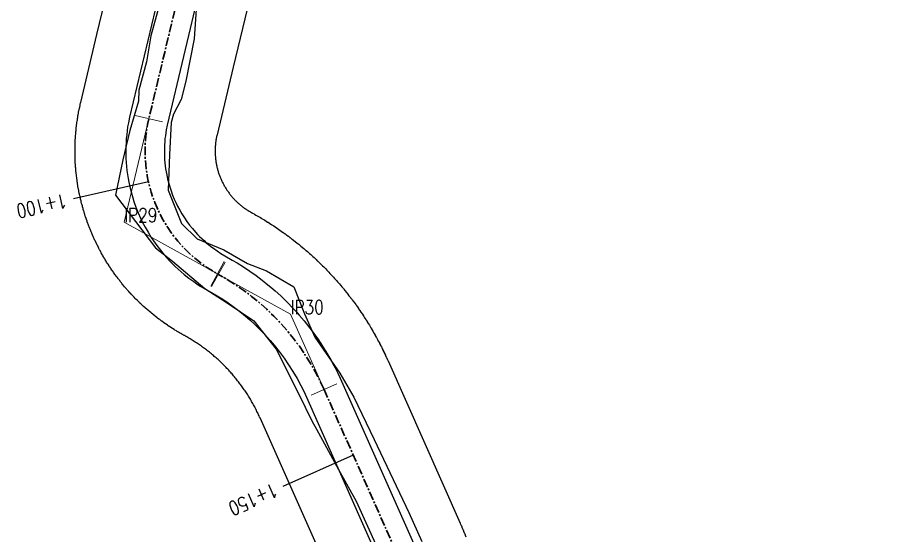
# Model space of a CAD drawing. Extents: x 337736 to 342002, y 3067251 to 3069533.
# Drawn here: x 338850.1 to 338976.8, y 3068492.3 to 3068566.2 of the extents above; entities that cross this region are included whole.
import ezdxf
from ezdxf.enums import TextEntityAlignment as Align

# ---------------------------------------------------------------- set-up
doc = ezdxf.new("R2010")
doc.units = 0
doc.header["$MEASUREMENT"] = 0
doc.linetypes.add('Center', pattern=[2, 1.25, -0.25, 0.25, -0.25])
for name, color, linetype, lineweight in [('BEC', 3, 'Continuous', 13), ('BES', 3, 'Continuous', 13), ('Chainage', 7, 'Continuous', 25), ('IP_Line', 150, 'Continuous', 9), ('RC', 9, 'Center', 30), ('Road Width', 6, 'Continuous', 25)]:
    doc.layers.add(name, color=color, linetype=linetype, lineweight=lineweight)
for name, color, linetype in [('IPName', 7, 'Continuous'), ('Right of Way', 4, 'Continuous'), ('RoadEdge', 51, 'Continuous')]:
    doc.layers.add(name, color=color, linetype=linetype)
doc.styles.get("Standard").update_dxf_attribs({"font": 'simplex.shx'})

msp = doc.modelspace()

# ---------------------------------------------------------------- linework, layer by layer
at = {"layer": 'BEC'}
for points in [[(338870.79, 3068551.34), (338866.89, 3068552.26)], [(338879.6, 3068531.41), (338877.66, 3068527.91)], [(338879.74, 3068531.33), (338877.8, 3068527.83)], [(338895.67, 3068513.96), (338892.01, 3068512.34)]]:
    msp.add_lwpolyline(points, dxfattribs=at)
at = {"layer": 'BES'}
for points in [[(338870.79, 3068551.34), (338866.89, 3068552.26)], [(338879.6, 3068531.41), (338877.66, 3068527.91)], [(338879.74, 3068531.33), (338877.8, 3068527.83)], [(338895.67, 3068513.96), (338892.01, 3068512.34)]]:
    msp.add_lwpolyline(points, dxfattribs=at)
at = {"layer": 'Chainage'}
for p, q in [((338868.79, 3068542.77), (338858.06, 3068540.35)), ((338898.01, 3068503.78), (338887.95, 3068499.31))]:
    msp.add_line(p, q, dxfattribs=at)
at = {"layer": 'IP_Line'}
for points in [[(338868.84, 3068551.8), (338865.32, 3068537.01), (338878.63, 3068529.66)], [(338878.77, 3068529.58), (338889.07, 3068523.9), (338893.84, 3068513.15)]]:
    msp.add_lwpolyline(points, dxfattribs=at)
at = {"layer": 'RC', "linetype": 'Center'}
msp.add_lwpolyline([(338873.46, 3068571.19), (338868.84, 3068551.8), (338868.84, 3068551.8, 0.336985), (338878.63, 3068529.66), (338878.63, 3068529.66), (338878.77, 3068529.58), (338878.77, 3068529.58, -0.163508), (338893.84, 3068513.15), (338893.84, 3068513.15), (338904.13, 3068490), (338904.13, 3068490, -0.160816), (338906.92, 3068461.92), (338906.92, 3068461.92), (338906.45, 3068459.81), (338906.45, 3068459.81, 0.440397), (338923.36, 3068435.62), (338923.36, 3068435.62), (338937.67, 3068433.73), (338937.67, 3068433.73, 0.029938), (338952, 3068432.71), (338952, 3068432.71), (338981.4, 3068432.37)], format="xyb", dxfattribs=at)
at = {"layer": 'Right of Way'}
for points in [[(338894.98, 3068485.95), (338884.71, 3068509.08), (338884.65, 3068509.21), (338884.57, 3068509.38), (338884.5, 3068509.54), (338884.42, 3068509.7), (338884.34, 3068509.86), (338884.27, 3068510.02), (338884.19, 3068510.18), (338884.1, 3068510.34), (338884.02, 3068510.5), (338883.94, 3068510.66), (338883.86, 3068510.82), (338883.77, 3068510.97), (338883.68, 3068511.13), (338883.6, 3068511.28), (338883.51, 3068511.44), (338883.42, 3068511.59), (338883.33, 3068511.75), (338883.23, 3068511.9), (338883.14, 3068512.05), (338883.05, 3068512.2), (338882.95, 3068512.36), (338882.86, 3068512.51), (338882.76, 3068512.66), (338882.66, 3068512.8), (338882.56, 3068512.95), (338882.46, 3068513.1), (338882.36, 3068513.25), (338882.26, 3068513.39), (338882.15, 3068513.54), (338882.05, 3068513.68), (338881.94, 3068513.83), (338881.83, 3068513.97), (338881.73, 3068514.11), (338881.62, 3068514.25), (338881.51, 3068514.39), (338881.4, 3068514.53), (338881.28, 3068514.67), (338881.17, 3068514.81), (338881.06, 3068514.95), (338880.94, 3068515.09), (338880.83, 3068515.22), (338880.71, 3068515.36), (338880.59, 3068515.49), (338880.47, 3068515.62), (338880.35, 3068515.76), (338880.23, 3068515.89), (338880.11, 3068516.02), (338879.99, 3068516.15), (338879.87, 3068516.28), (338879.74, 3068516.41), (338879.62, 3068516.53), (338879.49, 3068516.66), (338879.36, 3068516.79), (338879.24, 3068516.91), (338879.11, 3068517.03), (338878.98, 3068517.16), (338878.85, 3068517.28), (338878.72, 3068517.4), (338878.58, 3068517.52), (338878.45, 3068517.64), (338878.32, 3068517.76), (338878.18, 3068517.87), (338878.05, 3068517.99), (338877.91, 3068518.11), (338877.77, 3068518.22), (338877.63, 3068518.33), (338877.49, 3068518.45), (338877.35, 3068518.56), (338877.21, 3068518.67), (338877.07, 3068518.78), (338876.93, 3068518.88), (338876.79, 3068518.99), (338876.64, 3068519.1), (338876.5, 3068519.2), (338876.36, 3068519.31), (338876.21, 3068519.41), (338876.06, 3068519.51), (338875.92, 3068519.61), (338875.77, 3068519.71), (338875.62, 3068519.81), (338875.47, 3068519.91), (338875.32, 3068520.01), (338875.17, 3068520.1), (338875.02, 3068520.2), (338874.86, 3068520.29), (338874.71, 3068520.38), (338874.56, 3068520.47), (338874.4, 3068520.56), (338874.25, 3068520.65), (338874.09, 3068520.74), (338873.92, 3068520.84), (338873.87, 3068520.87), (338873.8, 3068520.9), (338873.79, 3068520.91), (338873.74, 3068520.94), (338873.52, 3068521.06), (338873.41, 3068521.12), (338873.2, 3068521.25), (338873.09, 3068521.31), (338872.87, 3068521.44), (338872.77, 3068521.5), (338872.55, 3068521.63), (338872.45, 3068521.7), (338872.23, 3068521.83), (338872.13, 3068521.9), (338871.92, 3068522.03), (338871.81, 3068522.1), (338871.61, 3068522.24), (338871.5, 3068522.31), (338871.3, 3068522.45), (338871.19, 3068522.52), (338870.99, 3068522.66), (338870.89, 3068522.74), (338870.68, 3068522.88), (338870.58, 3068522.96), (338870.38, 3068523.11), (338870.28, 3068523.18), (338870.08, 3068523.33), (338869.98, 3068523.41), (338869.79, 3068523.56), (338869.69, 3068523.64), (338869.49, 3068523.79), (338869.39, 3068523.87), (338869.2, 3068524.03), (338869.1, 3068524.11), (338868.91, 3068524.27), (338868.82, 3068524.35), (338868.63, 3068524.52), (338868.53, 3068524.6), (338868.35, 3068524.76), (338868.25, 3068524.85), (338868.07, 3068525.01), (338867.98, 3068525.1), (338867.79, 3068525.27), (338867.7, 3068525.35), (338867.52, 3068525.53), (338867.43, 3068525.61), (338867.25, 3068525.79), (338867.16, 3068525.88), (338866.99, 3068526.05), (338866.9, 3068526.14), (338866.72, 3068526.32), (338866.64, 3068526.41), (338866.47, 3068526.59), (338866.38, 3068526.68), (338866.21, 3068526.87), (338866.13, 3068526.96), (338865.96, 3068527.14), (338865.87, 3068527.24), (338865.71, 3068527.42), (338865.63, 3068527.52), (338865.46, 3068527.71), (338865.38, 3068527.8), (338865.22, 3068528), (338865.14, 3068528.09), (338864.98, 3068528.29), (338864.91, 3068528.38), (338864.75, 3068528.58), (338864.67, 3068528.68), (338864.52, 3068528.87), (338864.44, 3068528.97), (338864.29, 3068529.17), (338864.22, 3068529.27), (338864.07, 3068529.47), (338864, 3068529.58), (338863.85, 3068529.78), (338863.78, 3068529.88), (338863.64, 3068530.09), (338863.56, 3068530.19), (338863.42, 3068530.39), (338863.35, 3068530.5), (338863.22, 3068530.71), (338863.15, 3068530.81), (338863.01, 3068531.02), (338862.95, 3068531.13), (338862.81, 3068531.34), (338862.75, 3068531.45), (338862.62, 3068531.66), (338862.55, 3068531.77), (338862.42, 3068531.98), (338862.36, 3068532.09), (338862.24, 3068532.31), (338862.18, 3068532.41), (338862.05, 3068532.63), (338861.99, 3068532.74), (338861.87, 3068532.96), (338861.81, 3068533.07), (338861.7, 3068533.29), (338861.64, 3068533.4), (338861.53, 3068533.63), (338861.47, 3068533.74), (338861.36, 3068533.96), (338861.3, 3068534.07), (338861.2, 3068534.3), (338861.14, 3068534.41), (338861.04, 3068534.64), (338860.99, 3068534.75), (338860.88, 3068534.98), (338860.83, 3068535.1), (338860.73, 3068535.33), (338860.68, 3068535.44), (338860.59, 3068535.67), (338860.54, 3068535.79), (338860.45, 3068536.02), (338860.4, 3068536.13), (338860.31, 3068536.37), (338860.26, 3068536.48), (338860.18, 3068536.72), (338860.13, 3068536.83), (338860.05, 3068537.07), (338860.01, 3068537.19), (338859.92, 3068537.42), (338859.88, 3068537.54), (338859.8, 3068537.78), (338859.76, 3068537.9), (338859.69, 3068538.14), (338859.65, 3068538.26), (338859.58, 3068538.49), (338859.54, 3068538.61), (338859.47, 3068538.85), (338859.44, 3068538.97), (338859.37, 3068539.21), (338859.34, 3068539.34), (338859.27, 3068539.58), (338859.24, 3068539.7), (338859.18, 3068539.94), (338859.15, 3068540.06), (338859.09, 3068540.3), (338859.06, 3068540.43), (338859.01, 3068540.67), (338858.98, 3068540.79), (338858.93, 3068541.04), (338858.9, 3068541.16), (338858.86, 3068541.4), (338858.83, 3068541.53), (338858.79, 3068541.77), (338858.76, 3068541.9), (338858.72, 3068542.14), (338858.7, 3068542.27), (338858.66, 3068542.51), (338858.64, 3068542.64), (338858.6, 3068542.88), (338858.59, 3068543.01), (338858.55, 3068543.25), (338858.54, 3068543.38), (338858.51, 3068543.63), (338858.49, 3068543.75), (338858.46, 3068544), (338858.45, 3068544.12), (338858.43, 3068544.37), (338858.42, 3068544.5), (338858.39, 3068544.75), (338858.38, 3068544.87), (338858.37, 3068545.12), (338858.36, 3068545.24), (338858.34, 3068545.49), (338858.34, 3068545.62), (338858.32, 3068545.87), (338858.32, 3068545.99), (338858.31, 3068546.24), (338858.31, 3068546.37), (338858.3, 3068546.62), (338858.3, 3068546.74), (338858.3, 3068546.99), (338858.3, 3068547.12), (338858.3, 3068547.37), (338858.3, 3068547.49), (338858.3, 3068547.74), (338858.3, 3068547.87), (338858.31, 3068548.12), (338858.32, 3068548.24), (338858.33, 3068548.49), (338858.33, 3068548.62), (338858.34, 3068548.87), (338858.35, 3068548.99), (338858.37, 3068549.24), (338858.38, 3068549.37), (338858.4, 3068549.62), (338858.41, 3068549.74), (338858.43, 3068549.99), (338858.44, 3068550.11), (338858.47, 3068550.36), (338858.48, 3068550.49), (338858.51, 3068550.73), (338858.52, 3068550.86), (338858.56, 3068551.11), (338858.57, 3068551.23), (338858.61, 3068551.48), (338858.63, 3068551.6), (338858.66, 3068551.85), (338858.68, 3068551.97), (338858.72, 3068552.22), (338858.75, 3068552.34), (338858.79, 3068552.59), (338858.81, 3068552.71), (338858.86, 3068552.96), (338858.88, 3068553.08), (338858.93, 3068553.32), (338858.96, 3068553.45), (338859.01, 3068553.69), (338859.04, 3068553.81), (338859.1, 3068554.06), (338859.11, 3068554.12), (338861.42, 3068563.81), (338863.73, 3068573.5)], [(338883.18, 3068568.86), (338880.88, 3068559.18), (338878.58, 3068549.52), (338878.54, 3068549.36), (338878.51, 3068549.24), (338878.49, 3068549.12), (338878.46, 3068549), (338878.44, 3068548.87), (338878.42, 3068548.75), (338878.4, 3068548.63), (338878.39, 3068548.5), (338878.37, 3068548.38), (338878.36, 3068548.25), (338878.34, 3068548.13), (338878.33, 3068548.01), (338878.32, 3068547.88), (338878.31, 3068547.76), (338878.31, 3068547.63), (338878.3, 3068547.51), (338878.3, 3068547.38), (338878.3, 3068547.26), (338878.3, 3068547.13), (338878.3, 3068547.01), (338878.3, 3068546.88), (338878.3, 3068546.76), (338878.31, 3068546.63), (338878.32, 3068546.51), (338878.33, 3068546.38), (338878.34, 3068546.26), (338878.35, 3068546.13), (338878.36, 3068546.01), (338878.38, 3068545.88), (338878.4, 3068545.76), (338878.41, 3068545.64), (338878.43, 3068545.51), (338878.46, 3068545.39), (338878.48, 3068545.27), (338878.5, 3068545.15), (338878.53, 3068545.02), (338878.56, 3068544.9), (338878.59, 3068544.78), (338878.62, 3068544.66), (338878.65, 3068544.54), (338878.68, 3068544.42), (338878.72, 3068544.3), (338878.75, 3068544.18), (338878.79, 3068544.06), (338878.83, 3068543.94), (338878.87, 3068543.82), (338878.92, 3068543.7), (338878.96, 3068543.59), (338879, 3068543.47), (338879.05, 3068543.36), (338879.1, 3068543.24), (338879.15, 3068543.13), (338879.2, 3068543.01), (338879.25, 3068542.9), (338879.31, 3068542.79), (338879.36, 3068542.67), (338879.42, 3068542.56), (338879.48, 3068542.45), (338879.54, 3068542.34), (338879.6, 3068542.23), (338879.66, 3068542.12), (338879.73, 3068542.02), (338879.79, 3068541.91), (338879.86, 3068541.8), (338879.92, 3068541.7), (338879.99, 3068541.59), (338880.06, 3068541.49), (338880.14, 3068541.39), (338880.21, 3068541.29), (338880.28, 3068541.19), (338880.36, 3068541.09), (338880.43, 3068540.99), (338880.51, 3068540.89), (338880.59, 3068540.79), (338880.67, 3068540.7), (338880.75, 3068540.6), (338880.84, 3068540.51), (338880.92, 3068540.42), (338881, 3068540.32), (338881.09, 3068540.23), (338881.18, 3068540.14), (338881.27, 3068540.06), (338881.36, 3068539.97), (338881.45, 3068539.88), (338881.54, 3068539.8), (338881.63, 3068539.71), (338881.72, 3068539.63), (338881.82, 3068539.55), (338881.91, 3068539.47), (338882.01, 3068539.39), (338882.11, 3068539.31), (338882.21, 3068539.24), (338882.31, 3068539.16), (338882.41, 3068539.09), (338882.51, 3068539.01), (338882.61, 3068538.94), (338882.72, 3068538.87), (338882.82, 3068538.8), (338882.92, 3068538.73), (338883.03, 3068538.67), (338883.14, 3068538.6), (338883.24, 3068538.54), (338883.35, 3068538.48), (338883.49, 3068538.4), (338883.53, 3068538.38), (338883.6, 3068538.34), (338883.63, 3068538.32), (338883.85, 3068538.2), (338883.92, 3068538.16), (338884.13, 3068538.04), (338884.2, 3068538), (338884.41, 3068537.88), (338884.47, 3068537.84), (338884.69, 3068537.72), (338884.75, 3068537.68), (338884.97, 3068537.55), (338885.03, 3068537.52), (338885.24, 3068537.39), (338885.3, 3068537.35), (338885.52, 3068537.22), (338885.58, 3068537.18), (338885.79, 3068537.05), (338885.85, 3068537.01), (338886.06, 3068536.88), (338886.12, 3068536.84), (338886.33, 3068536.7), (338886.39, 3068536.66), (338886.6, 3068536.53), (338886.66, 3068536.49), (338886.87, 3068536.35), (338886.93, 3068536.31), (338887.13, 3068536.17), (338887.19, 3068536.13), (338887.4, 3068535.99), (338887.46, 3068535.95), (338887.66, 3068535.81), (338887.72, 3068535.76), (338887.93, 3068535.62), (338887.98, 3068535.58), (338888.19, 3068535.43), (338888.24, 3068535.39), (338888.45, 3068535.24), (338888.5, 3068535.2), (338888.71, 3068535.05), (338888.76, 3068535.01), (338888.96, 3068534.86), (338889.02, 3068534.82), (338889.22, 3068534.67), (338889.28, 3068534.62), (338889.47, 3068534.47), (338889.53, 3068534.43), (338889.73, 3068534.27), (338889.78, 3068534.23), (338889.98, 3068534.07), (338890.03, 3068534.03), (338890.23, 3068533.87), (338890.28, 3068533.82), (338890.48, 3068533.67), (338890.53, 3068533.62), (338890.72, 3068533.46), (338890.78, 3068533.41), (338890.97, 3068533.25), (338891.02, 3068533.21), (338891.21, 3068533.04), (338891.27, 3068533), (338891.46, 3068532.83), (338891.51, 3068532.79), (338891.7, 3068532.62), (338891.75, 3068532.57), (338891.94, 3068532.41), (338891.99, 3068532.36), (338892.18, 3068532.19), (338892.23, 3068532.14), (338892.41, 3068531.97), (338892.47, 3068531.93), (338892.65, 3068531.76), (338892.7, 3068531.71), (338892.88, 3068531.53), (338892.93, 3068531.49), (338893.11, 3068531.31), (338893.17, 3068531.26), (338893.34, 3068531.09), (338893.4, 3068531.04), (338893.57, 3068530.86), (338893.62, 3068530.81), (338893.8, 3068530.64), (338893.85, 3068530.58), (338894.03, 3068530.41), (338894.08, 3068530.36), (338894.25, 3068530.18), (338894.3, 3068530.12), (338894.47, 3068529.94), (338894.52, 3068529.89), (338894.69, 3068529.71), (338894.74, 3068529.66), (338894.91, 3068529.47), (338894.96, 3068529.42), (338895.13, 3068529.24), (338895.18, 3068529.18), (338895.34, 3068529), (338895.39, 3068528.95), (338895.56, 3068528.76), (338895.61, 3068528.71), (338895.77, 3068528.52), (338895.82, 3068528.46), (338895.98, 3068528.27), (338896.03, 3068528.22), (338896.19, 3068528.03), (338896.24, 3068527.98), (338896.4, 3068527.78), (338896.44, 3068527.73), (338896.6, 3068527.54), (338896.65, 3068527.48), (338896.8, 3068527.29), (338896.85, 3068527.23), (338897.01, 3068527.04), (338897.05, 3068526.98), (338897.21, 3068526.79), (338897.25, 3068526.73), (338897.4, 3068526.53), (338897.45, 3068526.48), (338897.6, 3068526.28), (338897.64, 3068526.22), (338897.79, 3068526.02), (338897.84, 3068525.96), (338897.99, 3068525.76), (338898.03, 3068525.71), (338898.18, 3068525.51), (338898.22, 3068525.45), (338898.37, 3068525.25), (338898.41, 3068525.19), (338898.55, 3068524.98), (338898.6, 3068524.93), (338898.74, 3068524.72), (338898.78, 3068524.66), (338898.92, 3068524.46), (338898.96, 3068524.4), (338899.1, 3068524.19), (338899.14, 3068524.13), (338899.28, 3068523.92), (338899.32, 3068523.87), (338899.46, 3068523.66), (338899.5, 3068523.6), (338899.64, 3068523.39), (338899.67, 3068523.33), (338899.81, 3068523.12), (338899.85, 3068523.06), (338899.98, 3068522.85), (338900.02, 3068522.78), (338900.15, 3068522.57), (338900.19, 3068522.51), (338900.32, 3068522.3), (338900.36, 3068522.24), (338900.48, 3068522.02), (338900.52, 3068521.96), (338900.65, 3068521.75), (338900.68, 3068521.69), (338900.81, 3068521.47), (338900.85, 3068521.41), (338900.97, 3068521.19), (338901.01, 3068521.13), (338901.13, 3068520.91), (338901.16, 3068520.85), (338901.28, 3068520.63), (338901.32, 3068520.57), (338901.44, 3068520.35), (338901.47, 3068520.28), (338901.59, 3068520.06), (338901.62, 3068520), (338901.74, 3068519.78), (338901.77, 3068519.72), (338901.89, 3068519.49), (338901.92, 3068519.43), (338902.03, 3068519.21), (338902.07, 3068519.14), (338902.18, 3068518.92), (338902.21, 3068518.86), (338902.32, 3068518.63), (338902.35, 3068518.57), (338902.46, 3068518.34), (338902.49, 3068518.28), (338902.6, 3068518.05), (338902.63, 3068517.99), (338902.73, 3068517.76), (338902.76, 3068517.69), (338902.87, 3068517.47), (338902.89, 3068517.41), (338902.97, 3068517.24), (338902.98, 3068517.21), (338913.27, 3068494.06), (338913.28, 3068494.03), (338913.38, 3068493.8), (338913.4, 3068493.75), (338913.5, 3068493.52), (338913.52, 3068493.47), (338913.62, 3068493.24), (338913.64, 3068493.19), (338913.74, 3068492.96), (338913.76, 3068492.91), (338913.86, 3068492.68), (338913.88, 3068492.63), (338913.97, 3068492.39), (338913.99, 3068492.34), (338914.09, 3068492.11)]]:
    msp.add_lwpolyline(points, dxfattribs=at)
at = {"layer": 'Road Width'}
for points in [[(338870.77, 3068571.79), (338866.07, 3068552.04), (338865.91, 3068551.2), (338865.81, 3068550.64), (338865.73, 3068550.08), (338865.67, 3068549.51), (338865.62, 3068548.95), (338865.58, 3068548.38), (338865.55, 3068547.81), (338865.55, 3068547.24), (338865.55, 3068546.67), (338865.57, 3068546.1), (338865.6, 3068545.54), (338865.65, 3068544.97), (338865.71, 3068544.4), (338865.79, 3068543.84), (338865.88, 3068543.28), (338865.99, 3068542.72), (338866.17, 3068541.89), (338866.31, 3068541.34), (338866.54, 3068540.52), (338866.71, 3068539.97), (338867, 3068539.17), (338867.31, 3068538.38), (338867.66, 3068537.6), (338867.9, 3068537.08), (338868.3, 3068536.33), (338868.72, 3068535.58), (338869.16, 3068534.86), (338869.48, 3068534.38), (338869.97, 3068533.69), (338870.49, 3068533.01), (338871.03, 3068532.35), (338871.41, 3068531.92), (338871.79, 3068531.51), (338872.19, 3068531.1), (338872.6, 3068530.7), (338873.01, 3068530.32), (338873.44, 3068529.94), (338873.88, 3068529.57), (338874.55, 3068529.04), (338875.24, 3068528.54), (338875.7, 3068528.22), (338876.18, 3068527.91), (338876.91, 3068527.47), (338877.8, 3068526.97), (338878.6, 3068526.51), (338879.38, 3068526.02), (338880.14, 3068525.5), (338880.89, 3068524.97), (338881.63, 3068524.42), (338882.35, 3068523.84), (338883.23, 3068523.09), (338883.91, 3068522.47), (338884.73, 3068521.67), (338885.37, 3068521.01), (338886.15, 3068520.15), (338886.74, 3068519.45), (338887.46, 3068518.55), (338888.14, 3068517.62), (338888.79, 3068516.67), (338889.41, 3068515.7), (338889.99, 3068514.71), (338890.53, 3068513.69), (338890.84, 3068513.07), (338891.14, 3068512.45), (338901.58, 3068488.95)], [(338876.12, 3068570.51), (338871.45, 3068550.86), (338871.32, 3068550.23), (338871.25, 3068549.8), (338871.19, 3068549.37), (338871.14, 3068548.95), (338871.1, 3068548.52), (338871.07, 3068548.09), (338871.05, 3068547.66), (338871.05, 3068547.22), (338871.05, 3068546.79), (338871.06, 3068546.36), (338871.09, 3068545.93), (338871.13, 3068545.5), (338871.17, 3068545.07), (338871.23, 3068544.65), (338871.3, 3068544.22), (338871.38, 3068543.8), (338871.52, 3068543.16), (338871.68, 3068542.54), (338871.86, 3068541.92), (338872, 3068541.51), (338872.22, 3068540.9), (338872.47, 3068540.3), (338872.74, 3068539.72), (338872.93, 3068539.33), (338873.24, 3068538.76), (338873.56, 3068538.2), (338873.91, 3068537.65), (338874.27, 3068537.12), (338874.66, 3068536.6), (338875.07, 3068536.1), (338875.49, 3068535.61), (338875.78, 3068535.29), (338876.08, 3068534.98), (338876.39, 3068534.68), (338876.71, 3068534.39), (338877.03, 3068534.1), (338877.36, 3068533.83), (338877.7, 3068533.56), (338878.04, 3068533.3), (338878.57, 3068532.92), (338879.11, 3068532.57), (338879.66, 3068532.23), (338880.75, 3068531.62), (338881.45, 3068531.21), (338882.36, 3068530.63), (338883.26, 3068530.04), (338884.14, 3068529.41), (338885, 3068528.76), (338885.84, 3068528.09), (338886.26, 3068527.74), (338886.87, 3068527.21), (338887.67, 3068526.49), (338888.06, 3068526.12), (338888.63, 3068525.55), (338889.38, 3068524.77), (338889.75, 3068524.38), (338890.29, 3068523.77), (338890.99, 3068522.95), (338891.33, 3068522.53), (338891.83, 3068521.89), (338892.15, 3068521.46), (338892.63, 3068520.81), (338892.94, 3068520.37), (338893.39, 3068519.7), (338893.68, 3068519.24), (338894.11, 3068518.56), (338894.39, 3068518.1), (338894.79, 3068517.39), (338895.05, 3068516.92), (338895.43, 3068516.21), (338895.79, 3068515.48), (338896.13, 3068514.75), (338906.61, 3068491.19)]]:
    msp.add_lwpolyline(points, dxfattribs=at)
at = {"layer": 'RoadEdge'}
for points in [[(338875.81, 3068570.98, 1434.97), (338875.32, 3068563.22, 1435.63), (338874.13, 3068557.17, 1435.82), (338873.44, 3068554.54, 1436.03), (338872.34, 3068552.47, 1436.14), (338872.02, 3068551.26, 1436.15), (338871.79, 3068546.67, 1436.16), (338871.59, 3068541.62, 1436.27), (338873.49, 3068536.85, 1436.24), (338875.75, 3068534.64, 1436.31), (338879.55, 3068533.06, 1436.33), (338882.9, 3068531.11, 1436.37), (338885.63, 3068530.07, 1436.4), (338889.53, 3068527.81, 1436.43), (338891.07, 3068523.95, 1436.54), (338892.54, 3068520.62, 1436.51), (338896.08, 3068515.45, 1436.57), (338898.11, 3068512.04, 1436.59), (338901.01, 3068506, 1436.48), (338905.97, 3068495.56, 1436.62), (338907.8, 3068491.45, 1436.75)], [(338870.11, 3068567.23, 1435.12), (338869.11, 3068563.64, 1435.53), (338868.5, 3068559.91, 1435.82), (338867.41, 3068555.88, 1435.97), (338867.35, 3068554.3, 1436.07), (338866.14, 3068550.12, 1436.13), (338865.13, 3068545.92, 1436.36), (338864.07, 3068540.9, 1436.74), (338869.8, 3068533.37, 1436.47), (338872.21, 3068531.46, 1436.36), (338876.85, 3068527.54, 1436.63), (338880.01, 3068525.53, 1436.89), (338883.82, 3068522.96, 1437), (338887, 3068518.9, 1436.68), (338890.22, 3068512.56, 1436.61), (338892.1, 3068508.67, 1436.78), (338892.76, 3068507.48, 1436.75), (338895.89, 3068501.71, 1436.72), (338898.43, 3068497.18, 1436.68), (338901.42, 3068490.58, 1437.11)]]:
    msp.add_polyline3d(points, dxfattribs=at)

# ---------------------------------------------------------------- texts
at = {"layer": 'Chainage', "width": 0.8}
for s, rotation, p in [('1+100', 192.7076, (338857.08, 3068540.13)), ('1+150', 203.9551, (338887.04, 3068498.91))]:
    msp.add_text(s, height=2, rotation=rotation, dxfattribs=at).set_placement(p, align=Align.MIDDLE_LEFT)
at = {"layer": 'IPName', "width": 0.8}
for s, p in [('IP29', (338865.32, 3068537.01)), ('IP30', (338889.07, 3068523.9))]:
    msp.add_text(s, height=2, dxfattribs=at).set_placement(p)

doc.saveas('drawing.dxf')
